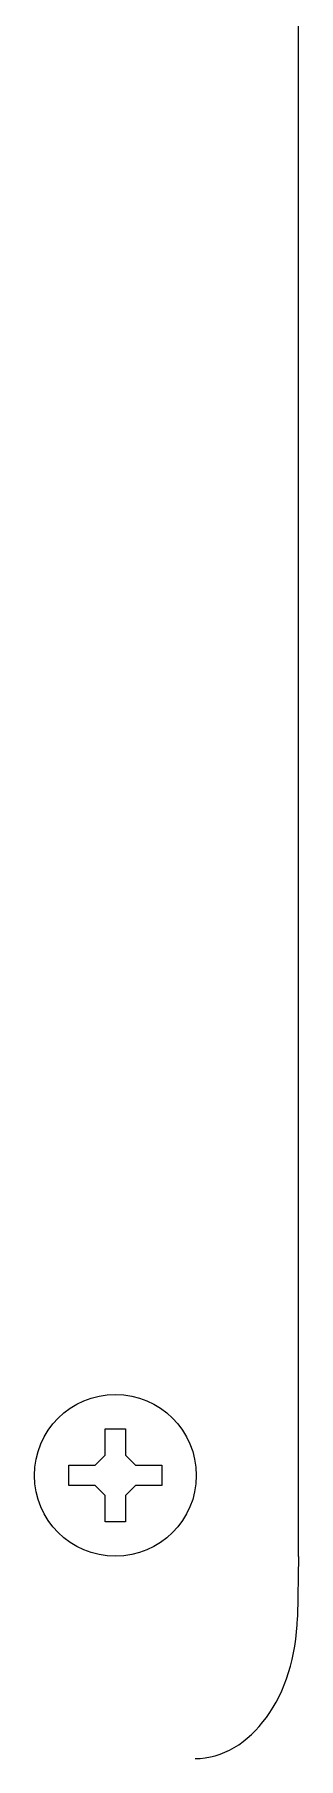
# Model space of a CAD drawing. Header units: millimetres. Extents: x 2355 to 9028, y 2010 to 7655.
# Drawn here: x 4320.8 to 4333.9, y 5060.6 to 5145.9 of the extents above; entities that cross this region are included whole.
import ezdxf

# ---------------------------------------------------------------- set-up
doc = ezdxf.new("R2010")
doc.units = ezdxf.units.MM
doc.header["$LTSCALE"] = 739.2
doc.layers.get('0').update_dxf_attribs({"linetype": 'CONTINUOUS'})
doc.layers.add('ASSI', color=7, linetype='CONTINUOUS')
doc.layers.add('GEOM', color=7, linetype='CONTINUOUS')

msp = doc.modelspace()

# ---------------------------------------------------------------- linework, layer by layer
at = {"color": 7, "linetype": 'Continuous'}
for p, q in [((4324.349, 5075.617), (4324.349, 5076.917)), ((4324.349, 5076.917), (4325.349, 5076.917)), ((4325.349, 5076.917), (4325.349, 5075.617)), ((4323.849, 5075.117), (4324.349, 5075.617)), ((4325.349, 5075.617), (4325.849, 5075.117)), ((4322.549, 5074.117), (4322.549, 5075.117)), ((4322.549, 5075.117), (4323.849, 5075.117)), ((4325.849, 5075.117), (4327.149, 5075.117)), ((4327.149, 5075.117), (4327.149, 5074.117)), ((4323.849, 5074.117), (4322.549, 5074.117)), ((4324.349, 5073.617), (4323.849, 5074.117)), ((4324.349, 5072.317), (4324.349, 5073.617)), ((4325.849, 5074.117), (4325.349, 5073.617)), ((4325.349, 5073.617), (4325.349, 5072.317)), ((4327.149, 5074.117), (4325.849, 5074.117)), ((4325.349, 5072.317), (4324.349, 5072.317))]:
    msp.add_line(p, q, dxfattribs=at)
at = {"layer": 'ASSI', "color": 7, "linetype": 'Continuous'}
msp.add_circle((4324.849, 5074.617), 4, dxfattribs=at)
at = {"layer": 'GEOM', "color": 7, "linetype": 'Continuous'}
for p, q in [((4333.901, 5070.723), (4333.901, 5450.511)), ((4333.9, 5070.601), (4333.848, 5067.602)), ((4333.9, 5070.601), (4333.901, 5070.723))]:
    msp.add_line(p, q, dxfattribs=at)
msp.add_ellipse((4328.849, 5067.688), major_axis=(0.123, 7.071), ratio=0.707053, start_param=-3.129252, end_param=-1.572205, dxfattribs=at)

doc.saveas('drawing.dxf')
